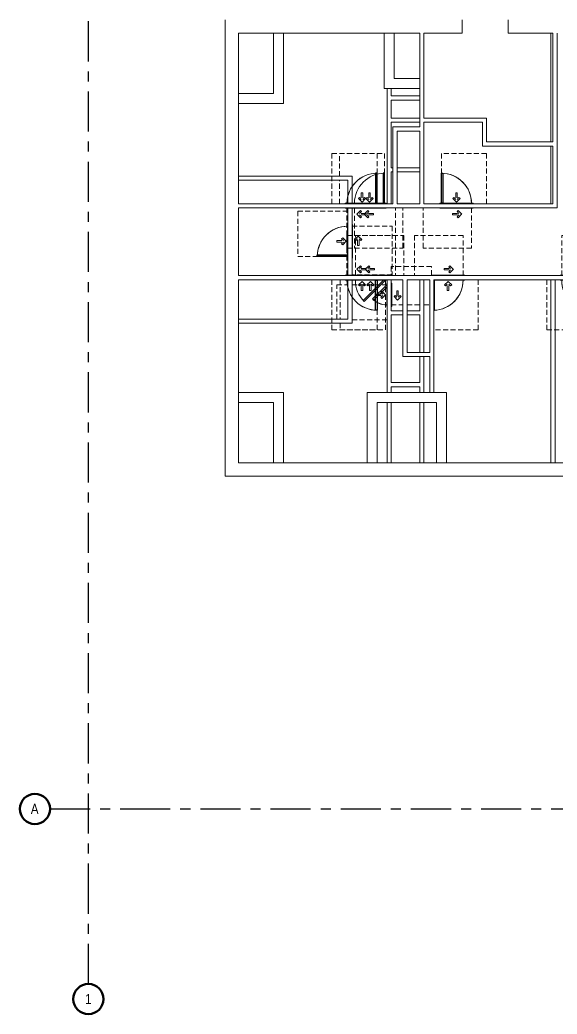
# Model space of a CAD drawing. Header units: inches. Extents: x -1352 to 84, y -1419 to 792.
# Drawn here: x -1352 to -709, y -1419 to -230 of the extents above; entities that cross this region are included whole.
import ezdxf

# ---------------------------------------------------------------- set-up
doc = ezdxf.new("R2010")
doc.units = ezdxf.units.IN
doc.header["$MEASUREMENT"] = 0
doc.linetypes.add('ADA Clearance', pattern=[9, 6, -3])
doc.linetypes.add('Grid Line', pattern=[84, 48, -12, 12, -12])
for name, color, linetype, lineweight in [('A-DOOR', 31, 'Continuous', 15), ('A-DOOR-FRAM', 31, 'Continuous', 15), ('A-WALL', 113, 'Continuous', 15), ('I-WALL', 2, 'Continuous', 15), ('S-GRID', 1, 'Continuous', 9), ('S-GRID-IDEN', 1, 'Continuous', 50)]:
    doc.layers.add(name, color=color, linetype=linetype, lineweight=lineweight)
doc.styles.add('Arial Narrow', font='ARIALN.TTF', dxfattribs={"height": 12})

# ---------------------------------------------------------------- blocks, each defined once
blk = doc.blocks.new('Door-Single_CE_ - HM Door-2_ HM Frame-5139876-ROOF')
at = {"layer": 'A-DOOR', "color": 253, "linetype": 'ADA Clearance'}
for p, q in [((-36, 62.5), (18, 62.5)), ((-36, 35.5), (-36, 62.5)), ((18, 62.5), (18, 2.5)), ((-36, 2.5), (-36, 30.5)), ((-0.9, 15.5), (-0.9, 7.7)), ((0.9, 15.5), (-0.9, 15.5)), ((0.9, 15.5), (0.9, 7.7)), ((-3, 9.9), (-4.3, 8.6)), ((-4.3, 8.6), (0, 4.4)), ((-3, 9.9), (-0.9, 7.7)), ((4.2, 8.6), (0, 4.4)), ((3, 9.9), (0.9, 7.7)), ((3, 9.9), (4.2, 8.6)), ((-18, -3), (-18, -50.5)), ((-2, -5.8), (-6.3, -10)), ((-2, -14.3), (-6.3, -10)), ((-0.8, -7), (-2.9, -9.2)), ((4.8, -9.2), (-2.9, -9.2)), ((4.8, -10.9), (-2.9, -10.9)), ((-0.8, -13), (-2.9, -10.9)), ((-0.8, -7), (-2, -5.8)), ((4.8, -10.9), (4.8, -9.2)), ((40, -50.5), (40, -2.5)), ((-0.8, -13), (-2, -14.3)), ((-18, -50.5), (40, -50.5))]:
    blk.add_line(p, q, dxfattribs=at)
at = {"layer": 'A-DOOR', "color": 8, "lineweight": 25}
for p, q in [((18, 39), (16.2, 39)), ((16.2, 39), (16.2, 3)), ((18, 39), (16.2, 39)), ((16.2, 39), (16.2, 3)), ((18, 3), (18, 39)), ((18, 3), (18, 39)), ((18, 3), (16.2, 3)), ((16.2, 3), (18, 3))]:
    blk.add_line(p, q, dxfattribs=at)
at = {"layer": 'A-DOOR', "color": 253}
blk.add_arc((18, 3), 36, 90, 179.9988, dxfattribs=at)
blk.add_arc((18, 3), 36, 90, 179.9988, dxfattribs=at)
blk.add_arc((18, 3), 36, 90, 179.9988, dxfattribs=at)
blk.add_arc((18, 3), 36, 90, 179.9988, dxfattribs=at)
at = {"layer": 'A-DOOR-FRAM', "color": 253}
for p, q in [((11, 3), (20, 3)), ((20, 3), (20, 2.5)), ((20, -3), (11, -3)), ((20, -2.5), (20, -3))]:
    blk.add_line(p, q, dxfattribs=at)
blk = doc.blocks.new('Door-Single_CE_ - HM Door-2_ HM Frame-5215291-ROOF')
at = {"layer": 'A-DOOR', "color": 253, "linetype": 'ADA Clearance'}
for p, q in [((-18, 50.5), (40, 50.5)), ((-18, 3), (-18, 50.5)), ((40, 50.5), (40, 2.5)), ((-2, 14.3), (-6.3, 10)), ((-0.8, 13), (-2.9, 10.9)), ((-0.8, 13), (-2, 14.3)), ((-2, 5.8), (-6.3, 10)), ((4.8, 10.9), (-2.9, 10.9)), ((4.8, 9.2), (-2.9, 9.2)), ((-0.8, 7), (-2.9, 9.2)), ((-0.8, 7), (-2, 5.8)), ((4.8, 10.9), (4.8, 9.2)), ((-36, -2.5), (-36, -49.5)), ((-4.3, -8.6), (0, -4.4)), ((-3, -9.9), (-4.3, -8.6)), ((-3, -9.9), (-0.9, -7.7)), ((-0.9, -15.5), (-0.9, -7.7)), ((4.2, -8.6), (0, -4.4)), ((0.9, -15.5), (0.9, -7.7)), ((3, -9.9), (0.9, -7.7)), ((3, -9.9), (4.2, -8.6)), ((18, -62.5), (18, -2.5)), ((0.9, -15.5), (-0.9, -15.5)), ((-36, -54.5), (-36, -62.5)), ((-36, -62.5), (18, -62.5))]:
    blk.add_line(p, q, dxfattribs=at)
at = {"layer": 'A-DOOR', "color": 8, "lineweight": 25}
for p, q in [((-8.7, -27.2), (16, -2.5)), ((-8.7, -27.2), (16, -2.5)), ((18, -3), (-7.5, -28.5)), ((18, -3), (-7.5, -28.5)), ((17.5, -2.5), (18, -3)), ((18, -3), (17.5, -2.5)), ((-7.5, -28.5), (-8.7, -27.2)), ((-7.5, -28.5), (-8.7, -27.2))]:
    blk.add_line(p, q, dxfattribs=at)
at = {"layer": 'A-DOOR', "color": 253}
blk.add_arc((18, -3), 36, 180.0012, 225, dxfattribs=at)
blk.add_arc((18, -3), 36, 180.0012, 225, dxfattribs=at)
blk.add_arc((18, -3), 36, 180.0012, 225, dxfattribs=at)
blk.add_arc((18, -3), 36, 180.0012, 225, dxfattribs=at)
at = {"layer": 'A-DOOR-FRAM', "color": 253}
for p, q in [((10, 3), (20, 3)), ((20, 3), (20, 2.5)), ((20, -3), (10, -3))]:
    blk.add_line(p, q, dxfattribs=at)
blk = doc.blocks.new('Door-Single_CE_ - HM Door-2_ HM Frame-V1-ROOF')
at = {"layer": 'A-DOOR', "color": 253, "linetype": 'ADA Clearance'}
for p, q in [((-36, 62.5), (17, 62.5)), ((-36, 2.5), (-36, 62.5)), ((-0.9, 15.5), (-0.9, 7.7)), ((0.9, 15.5), (-0.9, 15.5)), ((0.9, 15.5), (0.9, 7.7)), ((-3, 9.9), (-4.3, 8.6)), ((-4.3, 8.6), (0, 4.4)), ((-3, 9.9), (-0.9, 7.7)), ((4.2, 8.6), (0, 4.4)), ((3, 9.9), (0.9, 7.7)), ((3, 9.9), (4.2, 8.6)), ((-18, -2.5), (-18, -50.5)), ((-2, -5.8), (-6.3, -10)), ((-2, -14.3), (-6.3, -10)), ((-0.8, -7), (-2.9, -9.2)), ((4.8, -9.2), (-2.9, -9.2)), ((4.8, -10.9), (-2.9, -10.9)), ((-0.8, -13), (-2.9, -10.9)), ((-0.8, -7), (-2, -5.8)), ((4.8, -10.9), (4.8, -9.2)), ((40, -50.5), (40, -2.5)), ((-0.8, -13), (-2, -14.3)), ((-18, -50.5), (40, -50.5))]:
    blk.add_line(p, q, dxfattribs=at)
at = {"layer": 'A-DOOR', "color": 8, "lineweight": 25}
for p, q in [((17, 39), (16.2, 39)), ((16.2, 39), (16.2, 3)), ((17, 39), (16.2, 39)), ((16.2, 39), (16.2, 3)), ((17, 3), (16.2, 3)), ((16.2, 3), (17, 3))]:
    blk.add_line(p, q, dxfattribs=at)
at = {"layer": 'A-DOOR', "color": 253}
for end in [179.9988, 180.5, 180.5, 180.5]:
    blk.add_arc((18, 3), 36, 91.5962, end, dxfattribs=at)
at = {"layer": 'A-DOOR-FRAM', "color": 253}
for p, q in [((-20, 3), (17, 3)), ((-20, 2.5), (-20, 3)), ((-20, -3), (-20, -2.5)), ((20, -3), (-20, -3)), ((20, -2.5), (20, -3))]:
    blk.add_line(p, q, dxfattribs=at)
blk = doc.blocks.new('Door-Single_CE_ - HM Door-2_ HM Frame-5121650-ROOF')
at = {"layer": 'A-DOOR', "color": 253, "linetype": 'ADA Clearance'}
for p, q in [((-18, 50.5), (40, 50.5)), ((-18, 2.5), (-18, 50.5)), ((40, 50.5), (40, 2.5)), ((-2, 14.3), (-6.3, 10)), ((-0.8, 13), (-2.9, 10.9)), ((-0.8, 13), (-2, 14.3)), ((-2, 5.8), (-6.3, 10)), ((4.8, 10.9), (-2.9, 10.9)), ((4.8, 9.2), (-2.9, 9.2)), ((-0.8, 7), (-2.9, 9.2)), ((-0.8, 7), (-2, 5.8)), ((4.8, 10.9), (4.8, 9.2)), ((-36, -2.5), (-36, -62.5)), ((-4.3, -8.6), (0, -4.4)), ((-3, -9.9), (-4.3, -8.6)), ((-3, -9.9), (-0.9, -7.7)), ((-0.9, -15.5), (-0.9, -7.7)), ((4.2, -8.6), (0, -4.4)), ((0.9, -15.5), (0.9, -7.7)), ((3, -9.9), (0.9, -7.7)), ((3, -9.9), (4.2, -8.6)), ((18, -62.5), (18, -2.5)), ((0.9, -15.5), (-0.9, -15.5)), ((-36, -62.5), (18, -62.5))]:
    blk.add_line(p, q, dxfattribs=at)
at = {"layer": 'A-DOOR', "color": 8, "lineweight": 25}
for p, q in [((16.2, -39), (16.2, -3)), ((16.2, -39), (16.2, -3)), ((18, -3), (16.2, -3)), ((16.2, -3), (18, -3)), ((18, -3), (18, -39)), ((18, -3), (18, -39)), ((18, -39), (16.2, -39)), ((18, -39), (16.2, -39))]:
    blk.add_line(p, q, dxfattribs=at)
at = {"layer": 'A-DOOR', "color": 253}
for start in [179.5, 179.5, 179.5, 180.0012]:
    blk.add_arc((18, -3), 36, start, 270, dxfattribs=at)
at = {"layer": 'A-DOOR-FRAM', "color": 253}
for p, q in [((-20, 3), (20, 3)), ((-20, 2.5), (-20, 3)), ((20, 3), (20, 2.5)), ((-20, -3), (-20, -2.5)), ((20, -3), (-20, -3)), ((20, -2.5), (20, -3))]:
    blk.add_line(p, q, dxfattribs=at)
blk = doc.blocks.new('Door-Single_CE_ - HM Door-2_ HM Frame-V17-ROOF')
at = {"layer": 'A-DOOR', "color": 253, "linetype": 'ADA Clearance'}
for p, q in [((-36, 62.5), (18, 62.5)), ((-36, 2.5), (-36, 62.5)), ((18, 62.5), (18, 2.5)), ((-0.9, 15.5), (-0.9, 7.7)), ((0.9, 15.5), (-0.9, 15.5)), ((0.9, 15.5), (0.9, 7.7)), ((-3, 9.9), (-4.3, 8.6)), ((-4.3, 8.6), (0, 4.4)), ((-3, 9.9), (-0.9, 7.7)), ((4.2, 8.6), (0, 4.4)), ((3, 9.9), (0.9, 7.7)), ((3, 9.9), (4.2, 8.6)), ((-18, -2.5), (-18, -50.5)), ((-2, -5.8), (-6.3, -10)), ((-2, -14.3), (-6.3, -10)), ((-0.8, -7), (-2.9, -9.2)), ((4.8, -9.2), (-2.9, -9.2)), ((4.8, -10.9), (-2.9, -10.9)), ((-0.8, -13), (-2.9, -10.9)), ((-0.8, -7), (-2, -5.8)), ((4.8, -10.9), (4.8, -9.2)), ((40, -50.5), (40, -2.5)), ((-0.8, -13), (-2, -14.3)), ((-18, -50.5), (40, -50.5))]:
    blk.add_line(p, q, dxfattribs=at)
at = {"layer": 'A-DOOR', "color": 8, "lineweight": 25}
for p, q in [((18, 39), (16.2, 39)), ((16.2, 39), (16.2, 3)), ((18, 39), (16.2, 39)), ((16.2, 39), (16.2, 3)), ((18, 3), (18, 39)), ((18, 3), (18, 39)), ((18, 3), (16.2, 3)), ((16.2, 3), (18, 3))]:
    blk.add_line(p, q, dxfattribs=at)
at = {"layer": 'A-DOOR', "color": 253}
for end in [179.9988, 180.5, 180.5, 180.5]:
    blk.add_arc((18, 3), 36, 90, end, dxfattribs=at)
at = {"layer": 'A-DOOR-FRAM', "color": 253}
for p, q in [((-20, 3), (20, 3)), ((-20, 2.5), (-20, 3)), ((20, 3), (20, 2.5)), ((-20, -3), (-20, -2.5)), ((20, -3), (-20, -3)), ((20, -2.5), (20, -3))]:
    blk.add_line(p, q, dxfattribs=at)
blk = doc.blocks.new('Door-Single_CE_ - WD Door-2_ WD Frame-5215289-ROOF')
at = {"layer": 'A-DOOR', "color": 253, "linetype": 'ADA Clearance'}
for p, q in [((-29, 62.5), (12, 62.5)), ((12, 62.5), (12, 49.5)), ((-30, 2.5), (-30, 44.5)), ((12, 44.5), (12, 2.5)), ((-0.9, 15.5), (-0.9, 7.7)), ((0.9, 15.5), (-0.9, 15.5)), ((0.9, 15.5), (0.9, 7.7)), ((-3, 9.9), (-4.3, 8.6)), ((-4.3, 8.6), (0, 4.4)), ((-3, 9.9), (-0.9, 7.7)), ((4.2, 8.6), (0, 4.4)), ((3, 9.9), (0.9, 7.7)), ((3, 9.9), (4.2, 8.6)), ((-12, -2.5), (-12, -16.5)), ((-2, -5.8), (-6.3, -10)), ((-2, -14.3), (-6.3, -10)), ((-0.8, -7), (-2.9, -9.2)), ((4.8, -9.2), (-2.9, -9.2)), ((4.8, -10.9), (-2.9, -10.9)), ((-0.8, -13), (-2.9, -10.9)), ((-0.8, -7), (-2, -5.8)), ((4.8, -10.9), (4.8, -9.2)), ((34, -2.5), (23, -2.5)), ((34, -50.5), (34, -2.5)), ((-12, -21.5), (-12, -36.5)), ((-0.8, -13), (-2, -14.3)), ((-12, -41.5), (-12, -48.5)), ((23.5, -50.5), (34, -50.5))]:
    blk.add_line(p, q, dxfattribs=at)
at = {"layer": 'A-DOOR', "color": 8, "lineweight": 25}
for p, q in [((-5, 20), (-6.4, 18.6)), ((-5, 20), (-6.4, 18.6)), ((-6.4, 18.6), (9.7, 2.5)), ((-6.4, 18.6), (9.7, 2.5)), ((12, 3), (-5, 20)), ((12, 3), (-5, 20)), ((11.5, 2.5), (12, 3)), ((12, 3), (11.5, 2.5))]:
    blk.add_line(p, q, dxfattribs=at)
at = {"layer": 'A-DOOR', "color": 253}
for end in [179.9982, 180.5, 180.6124, 180.6124]:
    blk.add_arc((12, 3), 24, 135, end, dxfattribs=at)
at = {"layer": 'A-DOOR-FRAM', "color": 253}
for p, q in [((-14, 3), (14, 3)), ((-14, 2.5), (-14, 3)), ((14, 3), (14, 2.5)), ((-14, -3), (-14, -2.5)), ((14, -3), (-14, -3)), ((14, -2.5), (14, -3))]:
    blk.add_line(p, q, dxfattribs=at)
blk = doc.blocks.new('Grid - Grid Head-Circle_CE_-46466-ROOF')
at = {"layer": 'S-GRID-IDEN'}
blk.add_circle((0, 0), 0.188, dxfattribs=at)

msp = doc.modelspace()

# ---------------------------------------------------------------- linework, layer by layer
at = {"layer": 'A-WALL', "color": 253}
for p, q in [((-1048.5, -317.7), (-1048.5, -245.7)), ((-1036.5, -245.7), (-1036.5, -329.7)), ((-916, -311.7), (-916, -245.7)), ((-904, -245.7), (-904, -299.7)), ((-904, -299.7), (-873.5, -299.7)), ((-1090.5, -317.7), (-1048.5, -317.7)), ((-873.5, -311.7), (-916, -311.7)), ((-1036.5, -329.7), (-1090.5, -329.7)), ((-1090.5, -675.7), (-1036.5, -675.7)), ((-1036.5, -675.7), (-1036.5, -759.7)), ((-936.5, -759.7), (-936.5, -675.7)), ((-936.5, -675.7), (-861.5, -675.7)), ((-841.5, -675.7), (-856.5, -675.7)), ((-841.5, -675.7), (-841.5, -759.7)), ((-1048.5, -687.7), (-1090.5, -687.7)), ((-1048.5, -759.7), (-1048.5, -687.7)), ((-924.5, -687.7), (-924.5, -759.7)), ((-853.5, -687.7), (-924.5, -687.7)), ((-853.5, -759.7), (-853.5, -687.7))]:
    msp.add_line(p, q, dxfattribs=at)
at = {"layer": 'I-WALL', "color": 253}
for p, q in [((-1106.5, -775.7), (-1106.5, -229.7)), ((-822.5, -229.7), (-822.5, -245.7)), ((-767.4, -229.7), (-767.4, -245.7)), ((-1090.5, -245.7), (-1090.5, -449.7)), ((-873.5, -245.7), (-1090.5, -245.7)), ((-873.5, -357.7), (-873.5, -245.7)), ((-822.5, -245.7), (-868.5, -245.7)), ((-868.5, -245.7), (-868.5, -347.2)), ((-714, -245.7), (-767.4, -245.7)), ((-716.5, -375.7), (-716.5, -245.7)), ((-714, -375.7), (-714, -245.7)), ((-709, -245.7), (-709, -454.7)), ((-912.5, -449.7), (-912.5, -311.7)), ((-907.5, -311.7), (-907.5, -320.7)), ((-907.5, -320.7), (-873.5, -320.7)), ((-907.5, -325.7), (-907.5, -347.2)), ((-873.5, -325.7), (-907.5, -325.7)), ((-907.5, -347.2), (-873.5, -347.2)), ((-907.5, -352.2), (-907.5, -406.7)), ((-873.5, -352.2), (-907.5, -352.2)), ((-868.5, -347.2), (-793.5, -347.2)), ((-868.5, -352.2), (-868.5, -449.7)), ((-798.5, -352.2), (-868.5, -352.2)), ((-798.5, -380.7), (-798.5, -352.2)), ((-793.5, -347.2), (-793.5, -375.7)), ((-905.5, -449.7), (-905.5, -357.7)), ((-905.5, -357.7), (-873.5, -357.7)), ((-900.5, -362.7), (-900.5, -449.7)), ((-873.5, -362.7), (-900.5, -362.7)), ((-873.5, -449.7), (-873.5, -362.7)), ((-793.5, -375.7), (-714, -375.7)), ((-714, -380.7), (-798.5, -380.7)), ((-716.5, -449.7), (-716.5, -380.7)), ((-714, -449.7), (-714, -380.7)), ((-907.5, -406.7), (-905.5, -406.7)), ((-907.5, -411.7), (-907.5, -449.7)), ((-905.5, -411.7), (-907.5, -411.7)), ((-900.5, -406.7), (-873.5, -406.7)), ((-873.5, -411.7), (-900.5, -411.7)), ((-1090.5, -416.7), (-954.5, -416.7)), ((-959.5, -421.7), (-1090.5, -421.7)), ((-959.5, -449.2), (-959.5, -421.7)), ((-954.5, -416.7), (-954.5, -449.2)), ((-1090.5, -449.7), (-905.5, -449.7)), ((-900.5, -449.7), (-873.5, -449.7)), ((-868.5, -449.7), (-714, -449.7)), ((-1090.5, -454.7), (-1090.5, -535.7)), ((-709, -454.7), (-1090.5, -454.7)), ((-959.5, -535.2), (-959.5, -455.2)), ((-954.5, -455.2), (-954.5, -535.2)), ((-1090.5, -535.7), (-296.4, -535.7)), ((-1090.5, -540.7), (-1090.5, -759.7)), ((-893.5, -540.7), (-1090.5, -540.7)), ((-959.5, -587.7), (-959.5, -541.2)), ((-954.5, -541.2), (-954.5, -592.7)), ((-912.5, -675.7), (-912.5, -540.7)), ((-907.5, -540.7), (-907.5, -577.7)), ((-893.5, -632.7), (-893.5, -540.7)), ((-888.5, -540.7), (-888.5, -627.7)), ((-861.5, -540.7), (-888.5, -540.7)), ((-873.5, -577.7), (-873.5, -540.7)), ((-868.5, -540.7), (-868.5, -627.7)), ((-861.5, -627.7), (-861.5, -540.7)), ((-856.5, -540.7), (-856.5, -675.7)), ((-659.4, -540.7), (-856.5, -540.7)), ((-716.5, -759.7), (-716.5, -540.7)), ((-711.5, -540.7), (-711.5, -759.7)), ((-907.5, -577.7), (-893.5, -577.7)), ((-907.5, -582.7), (-907.5, -663.7)), ((-893.5, -582.7), (-907.5, -582.7)), ((-888.5, -577.7), (-873.5, -577.7)), ((-873.5, -582.7), (-888.5, -582.7)), ((-873.5, -627.7), (-873.5, -582.7)), ((-1090.5, -587.7), (-959.5, -587.7)), ((-954.5, -592.7), (-1090.5, -592.7)), ((-888.5, -627.7), (-861.5, -627.7)), ((-861.5, -632.7), (-893.5, -632.7)), ((-873.5, -663.7), (-873.5, -632.7)), ((-868.5, -632.7), (-868.5, -675.7)), ((-861.5, -675.7), (-861.5, -632.7)), ((-907.5, -663.7), (-873.5, -663.7)), ((-907.5, -668.7), (-907.5, -675.7)), ((-873.5, -668.7), (-907.5, -668.7)), ((-873.5, -675.7), (-873.5, -668.7)), ((-861.5, -675.7), (-856.5, -675.7)), ((-912.5, -759.7), (-912.5, -687.7)), ((-907.5, -687.7), (-907.5, -759.7)), ((-873.5, -759.7), (-873.5, -687.7)), ((-868.5, -687.7), (-868.5, -759.7)), ((-1090.5, -759.7), (-159.4, -759.7)), ((-143.4, -775.7), (-1106.5, -775.7))]:
    msp.add_line(p, q, dxfattribs=at)
at = {"layer": 'S-GRID', "linetype": 'Grid Line', "lineweight": 25}
for p, q in [((-1270, -1287.4), (-1270, -13)), ((-1316, -1173.9), (-1220, -1173.9)), ((-1220, -1173.9), (-11.6, -1173.9)), ((-1270, -1383.4), (-1270, -1287.4))]:
    msp.add_line(p, q, dxfattribs=at)

# ---------------------------------------------------------------- block references
at = {"layer": 'A-DOOR', "color": 253}
for name, p in [('Door-Single_CE_ - HM Door-2_ HM Frame-V17-ROOF', (-942.5, -452.2)), ('Door-Single_CE_ - HM Door-2_ HM Frame-5139876-ROOF', (-933.5, -452.2)), ('Door-Single_CE_ - HM Door-2_ HM Frame-5121650-ROOF', (-942.5, -538.2)), ('Door-Single_CE_ - HM Door-2_ HM Frame-5215291-ROOF', (-932.5, -538.2)), ('Door-Single_CE_ - HM Door-2_ HM Frame-5121650-ROOF', (-685.5, -538.2))]:
    msp.add_blockref(name, p, dxfattribs=at)
for name, p, rotation in [('Door-Single_CE_ - HM Door-2_ HM Frame-5121650-ROOF', (-829.5, -452.2), 180), ('Door-Single_CE_ - HM Door-2_ HM Frame-5121650-ROOF', (-957, -494.7), 269.9999999999999), ('Door-Single_CE_ - HM Door-2_ HM Frame-V1-ROOF', (-839.5, -538.2), 180), ('Door-Single_CE_ - WD Door-2_ WD Frame-5215289-ROOF', (-910, -558.7), 89.99999999999989)]:
    msp.add_blockref(name, p, dxfattribs=dict(at, rotation=rotation))
at = {"layer": 'S-GRID-IDEN', "xscale": 95.99999999999994, "yscale": 95.99999999999994, "zscale": 95.99999999999994, "rotation": 269.9999999999995}
msp.add_blockref('Grid - Grid Head-Circle_CE_-46466-ROOF', (-1334, -1173.9), dxfattribs=at)
at = {"layer": 'S-GRID-IDEN', "xscale": 95.99999999999994, "yscale": 95.99999999999994, "zscale": 95.99999999999994}
msp.add_blockref('Grid - Grid Head-Circle_CE_-46466-ROOF', (-1270, -1401.4), dxfattribs=at)

# ---------------------------------------------------------------- next in the draw order: texts
at = {"layer": 'S-GRID-IDEN', "lineweight": 9, "char_height": 12, "attachment_point": 1, "style": 'Arial Narrow', "bg_fill": 3, "box_fill_scale": 1.25, "bg_fill_color": 9, "bg_fill_true_color": 13158600, "bg_fill_transparency": 0}
for s, insert, width in [('A', (-1338.9, -1167.8), 11.211), ('1', (-1274, -1395.4), 9.393)]:
    msp.add_mtext(s, dxfattribs=dict(at, insert=insert, width=width))

doc.saveas('drawing.dxf')
